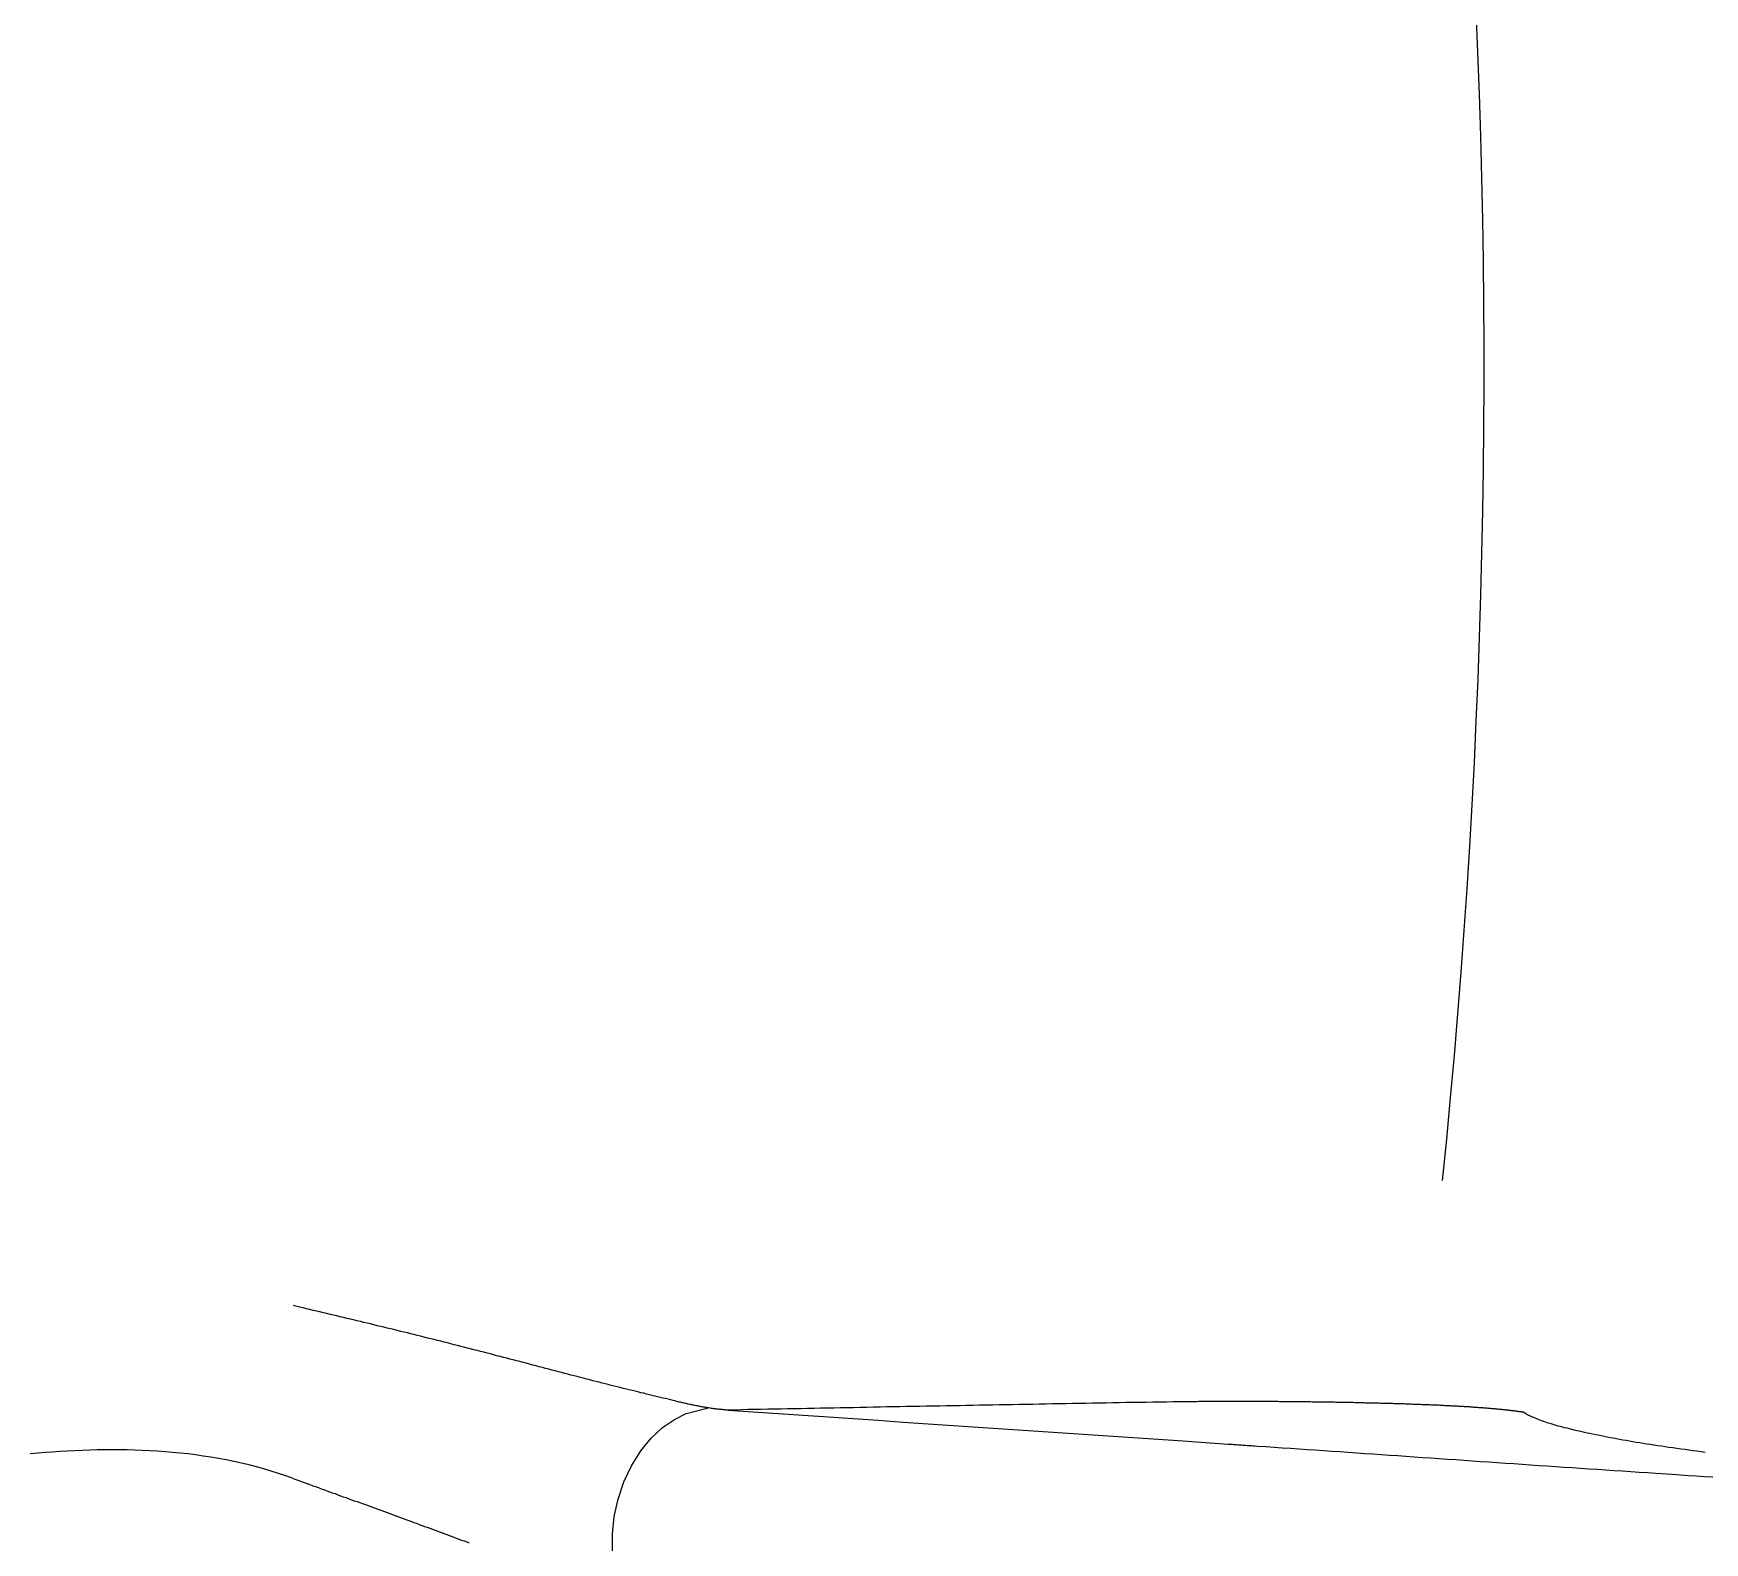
# Model space of a CAD drawing. Extents: x 941 to 1034, y 781 to 934.
# Drawn here: x 1006.98 to 1020.78, y 834.72 to 847.19 of the extents above; entities that cross this region are included whole.
import ezdxf

# ---------------------------------------------------------------- set-up
doc = ezdxf.new("R2010")
doc.units = 0
doc.header["$MEASUREMENT"] = 0
doc.layers.add('1', color=4, linetype='Continuous')

# ---------------------------------------------------------------- blocks, each defined once
blk = doc.blocks.new('ENVOY')
at = {"layer": '1', "color": 2, "linetype": 'Continuous'}
blk.add_lwpolyline([(77.242, 36.143), (77.276, 36.486), (77.308, 36.83), (77.339, 37.175), (77.368, 37.52), (77.395, 37.865), (77.421, 38.21), (77.444, 38.556), (77.466, 38.902), (77.486, 39.248), (77.504, 39.594), (77.52, 39.941), (77.535, 40.287), (77.547, 40.634), (77.558, 40.981), (77.567, 41.328), (77.574, 41.676), (77.579, 42.022), (77.583, 42.367), (77.585, 42.711), (77.584, 43.054), (77.583, 43.396), (77.579, 43.739), (77.573, 44.082), (77.566, 44.426), (77.557, 44.772), (77.546, 45.118), (77.533, 45.464), (77.518, 45.81)], dxfattribs=at)
at = {"layer": '1', "color": 3, "linetype": 'Continuous'}
for points in [[(70.906, 34.321), (70.886, 34.325), (70.865, 34.33), (70.844, 34.336), (70.823, 34.341), (70.801, 34.346), (70.779, 34.351), (70.757, 34.357), (70.734, 34.362), (70.712, 34.368), (70.689, 34.373), (70.665, 34.379), (70.642, 34.385), (70.618, 34.39), (70.594, 34.396), (70.57, 34.402), (70.546, 34.408), (70.522, 34.414), (70.497, 34.42), (70.473, 34.426), (70.448, 34.432), (70.423, 34.438), (70.398, 34.445), (70.373, 34.451), (70.348, 34.457), (70.323, 34.463), (70.298, 34.47), (70.273, 34.476), (70.247, 34.483), (70.222, 34.489), (70.196, 34.496), (70.17, 34.503), (70.145, 34.509), (70.119, 34.516), (70.093, 34.523), (70.067, 34.529), (70.041, 34.536), (70.015, 34.543), (69.989, 34.55), (69.963, 34.556), (69.937, 34.563), (69.91, 34.57), (69.884, 34.577), (69.858, 34.584), (69.831, 34.591), (69.805, 34.598), (69.778, 34.605), (69.752, 34.612), (69.725, 34.619), (69.698, 34.626), (69.672, 34.633), (69.645, 34.64), (69.618, 34.647), (69.591, 34.654), (69.564, 34.661), (69.537, 34.668), (69.51, 34.675), (69.483, 34.682), (69.456, 34.689), (69.429, 34.696), (69.402, 34.703), (69.375, 34.71), (69.348, 34.717), (69.321, 34.724), (69.293, 34.731), (69.266, 34.738), (69.239, 34.745), (69.212, 34.752), (69.184, 34.759), (69.157, 34.766), (69.13, 34.773), (69.102, 34.78), (69.075, 34.787), (69.047, 34.794), (69.02, 34.801), (68.992, 34.808), (68.965, 34.815), (68.937, 34.822), (68.91, 34.829), (68.882, 34.836), (68.855, 34.842), (68.827, 34.849), (68.799, 34.856), (68.772, 34.863), (68.744, 34.87), (68.717, 34.877), (68.689, 34.884), (68.661, 34.89), (68.634, 34.897), (68.606, 34.904), (68.578, 34.911), (68.55, 34.917), (68.523, 34.924), (68.495, 34.931), (68.467, 34.938), (68.439, 34.944), (68.412, 34.951), (68.384, 34.958), (68.356, 34.964), (68.328, 34.971), (68.301, 34.978), (68.273, 34.984), (68.245, 34.991), (68.217, 34.998), (68.19, 35.004), (68.162, 35.011), (68.134, 35.018), (68.106, 35.024), (68.078, 35.031), (68.051, 35.037), (68.023, 35.044), (67.995, 35.051), (67.967, 35.057), (67.939, 35.064), (67.912, 35.07), (67.884, 35.077), (67.856, 35.084), (67.828, 35.09), (67.801, 35.097), (67.745, 35.11)], [(70.46, 32.741), (70.425, 32.844), (70.399, 32.959), (70.385, 33.086), (70.384, 33.223), (70.399, 33.366), (70.43, 33.511), (70.478, 33.653), (70.541, 33.787), (70.617, 33.909), (70.704, 34.014), (70.798, 34.102), (70.895, 34.17), (70.992, 34.218), (71.176, 34.264)], [(71.176, 34.264), (71.168, 34.265), (71.16, 34.267), (71.151, 34.268), (71.143, 34.27), (71.134, 34.271), (71.126, 34.273), (71.117, 34.274), (71.109, 34.276), (71.1, 34.278), (71.091, 34.279), (71.082, 34.281), (71.074, 34.283), (71.065, 34.285), (71.056, 34.286), (71.047, 34.288), (71.038, 34.29), (71.029, 34.292), (71.02, 34.294), (71.01, 34.296), (71.001, 34.298), (70.992, 34.3), (70.983, 34.302), (70.973, 34.305), (70.964, 34.307), (70.954, 34.309), (70.945, 34.311), (70.935, 34.313), (70.925, 34.316), (70.906, 34.321)], [(71.34, 34.246), (71.332, 34.247), (71.324, 34.247), (71.316, 34.248), (71.308, 34.248), (71.3, 34.249), (71.292, 34.25), (71.284, 34.25), (71.276, 34.251), (71.268, 34.252), (71.26, 34.253), (71.252, 34.254), (71.243, 34.255), (71.235, 34.256), (71.227, 34.257), (71.218, 34.258), (71.21, 34.259), (71.202, 34.26), (71.193, 34.262), (71.176, 34.264)], [(75.185, 34.316), (75.129, 34.315), (75.073, 34.314), (75.017, 34.314), (74.961, 34.313), (74.905, 34.312), (74.849, 34.311), (74.793, 34.31), (74.738, 34.309), (74.682, 34.309), (74.627, 34.308), (74.571, 34.307), (74.516, 34.306), (74.46, 34.305), (74.405, 34.304), (74.35, 34.303), (74.294, 34.302), (74.239, 34.301), (74.184, 34.3), (74.129, 34.299), (74.074, 34.298), (74.019, 34.297), (73.964, 34.296), (73.909, 34.295), (73.854, 34.294), (73.799, 34.293), (73.744, 34.292), (73.689, 34.291), (73.634, 34.29), (73.579, 34.289), (73.524, 34.288), (73.47, 34.287), (73.415, 34.286), (73.36, 34.285), (73.305, 34.284), (73.251, 34.283), (73.196, 34.282), (73.141, 34.281), (73.087, 34.28), (73.032, 34.279), (72.977, 34.278), (72.923, 34.277), (72.868, 34.276), (72.813, 34.275), (72.759, 34.274), (72.704, 34.273), (72.649, 34.272), (72.595, 34.271), (72.54, 34.27), (72.486, 34.269), (72.431, 34.268), (72.376, 34.266), (72.322, 34.265), (72.267, 34.264), (72.213, 34.263), (72.158, 34.262), (72.103, 34.261), (72.049, 34.26), (71.994, 34.259), (71.94, 34.258), (71.885, 34.257), (71.831, 34.256), (71.776, 34.255), (71.721, 34.254), (71.667, 34.253), (71.612, 34.252), (71.558, 34.251), (71.503, 34.25), (71.449, 34.249), (71.34, 34.246)], [(71.34, 34.246), (71.547, 34.232), (71.753, 34.218), (71.96, 34.204), (72.167, 34.19), (72.373, 34.176), (72.58, 34.162), (72.786, 34.148), (72.993, 34.134), (73.199, 34.12), (73.406, 34.106), (73.612, 34.092), (73.819, 34.078), (74.025, 34.064), (74.231, 34.05), (74.438, 34.036), (74.644, 34.022), (74.85, 34.008), (75.057, 33.994), (75.469, 33.966)], [(77.909, 34.228), (77.905, 34.229), (77.902, 34.229), (77.897, 34.23), (77.893, 34.231), (77.889, 34.231), (77.884, 34.232), (77.879, 34.233), (77.874, 34.233), (77.869, 34.234), (77.864, 34.235), (77.859, 34.235), (77.854, 34.236), (77.849, 34.237), (77.844, 34.237), (77.838, 34.238), (77.833, 34.239), (77.828, 34.239), (77.822, 34.24), (77.817, 34.241), (77.811, 34.241), (77.805, 34.242), (77.8, 34.243), (77.794, 34.243), (77.788, 34.244), (77.783, 34.245), (77.777, 34.245), (77.771, 34.246), (77.765, 34.247), (77.759, 34.247), (77.753, 34.248), (77.747, 34.249), (77.74, 34.249), (77.734, 34.25), (77.728, 34.25), (77.722, 34.251), (77.715, 34.252), (77.709, 34.252), (77.702, 34.253), (77.696, 34.254), (77.689, 34.254), (77.682, 34.255), (77.675, 34.256), (77.669, 34.256), (77.662, 34.257), (77.655, 34.257), (77.648, 34.258), (77.641, 34.259), (77.633, 34.259), (77.626, 34.26), (77.619, 34.26), (77.611, 34.261), (77.604, 34.262), (77.596, 34.262), (77.589, 34.263), (77.581, 34.263), (77.573, 34.264), (77.566, 34.265), (77.558, 34.265), (77.55, 34.266), (77.542, 34.266), (77.534, 34.267), (77.526, 34.268), (77.517, 34.268), (77.509, 34.269), (77.501, 34.269), (77.492, 34.27), (77.484, 34.27), (77.475, 34.271), (77.466, 34.272), (77.458, 34.272), (77.449, 34.273), (77.44, 34.273), (77.431, 34.274), (77.422, 34.274), (77.413, 34.275), (77.404, 34.275), (77.395, 34.276), (77.386, 34.277), (77.376, 34.277), (77.367, 34.278), (77.358, 34.278), (77.348, 34.279), (77.339, 34.279), (77.329, 34.28), (77.319, 34.28), (77.31, 34.281), (77.3, 34.281), (77.29, 34.282), (77.28, 34.282), (77.27, 34.283), (77.26, 34.283), (77.25, 34.284), (77.24, 34.284), (77.23, 34.285), (77.219, 34.285), (77.209, 34.286), (77.199, 34.286), (77.188, 34.287), (77.178, 34.287), (77.167, 34.287), (77.157, 34.288), (77.146, 34.288), (77.136, 34.289), (77.125, 34.289), (77.114, 34.29), (77.103, 34.29), (77.092, 34.291), (77.081, 34.291), (77.07, 34.291), (77.059, 34.292), (77.048, 34.292), (77.037, 34.293), (77.026, 34.293), (77.015, 34.294), (77.003, 34.294), (76.992, 34.294), (76.98, 34.295), (76.969, 34.295), (76.958, 34.296), (76.946, 34.296), (76.934, 34.296), (76.923, 34.297), (76.911, 34.297), (76.899, 34.298), (76.887, 34.298), (76.876, 34.298), (76.864, 34.299), (76.852, 34.299), (76.84, 34.299), (76.828, 34.3), (76.816, 34.3), (76.804, 34.3), (76.792, 34.301), (76.779, 34.301), (76.767, 34.301), (76.755, 34.302), (76.743, 34.302), (76.73, 34.302), (76.718, 34.303), (76.706, 34.303), (76.693, 34.303), (76.681, 34.304), (76.668, 34.304), (76.656, 34.304), (76.643, 34.305), (76.631, 34.305), (76.618, 34.305), (76.606, 34.305), (76.593, 34.306), (76.58, 34.306), (76.568, 34.306), (76.555, 34.307), (76.542, 34.307), (76.529, 34.307), (76.517, 34.307), (76.504, 34.308), (76.491, 34.308), (76.478, 34.308), (76.465, 34.308), (76.452, 34.309), (76.439, 34.309), (76.426, 34.309), (76.413, 34.309), (76.4, 34.31), (76.387, 34.31), (76.374, 34.31), (76.361, 34.31), (76.348, 34.311), (76.335, 34.311), (76.322, 34.311), (76.309, 34.311), (76.296, 34.311), (76.283, 34.312), (76.269, 34.312), (76.256, 34.312), (76.243, 34.312), (76.23, 34.312), (76.216, 34.313), (76.203, 34.313), (76.19, 34.313), (76.177, 34.313), (76.163, 34.313), (76.15, 34.314), (76.137, 34.314), (76.123, 34.314), (76.11, 34.314), (76.097, 34.314), (76.083, 34.314), (76.07, 34.315), (76.057, 34.315), (76.043, 34.315), (76.03, 34.315), (76.016, 34.315), (76.003, 34.315), (75.989, 34.316), (75.976, 34.316), (75.962, 34.316), (75.949, 34.316), (75.935, 34.316), (75.922, 34.316), (75.908, 34.316), (75.895, 34.316), (75.881, 34.317), (75.868, 34.317), (75.854, 34.317), (75.84, 34.317), (75.827, 34.317), (75.813, 34.317), (75.8, 34.317), (75.786, 34.317), (75.772, 34.317), (75.759, 34.318), (75.745, 34.318), (75.731, 34.318), (75.718, 34.318), (75.704, 34.318), (75.69, 34.318), (75.676, 34.318), (75.663, 34.318), (75.649, 34.318), (75.635, 34.318), (75.622, 34.318), (75.608, 34.318), (75.594, 34.318), (75.58, 34.318), (75.567, 34.318), (75.553, 34.318), (75.539, 34.318), (75.525, 34.318), (75.511, 34.318), (75.498, 34.318), (75.484, 34.318), (75.47, 34.318), (75.456, 34.318), (75.443, 34.318), (75.429, 34.318), (75.415, 34.318), (75.402, 34.318), (75.388, 34.318), (75.374, 34.318), (75.36, 34.318), (75.347, 34.318), (75.333, 34.318), (75.319, 34.318), (75.306, 34.317), (75.292, 34.317), (75.279, 34.317), (75.265, 34.317), (75.252, 34.317), (75.238, 34.317), (75.225, 34.317), (75.211, 34.316), (75.185, 34.316)], [(79.412, 33.896), (79.377, 33.901), (79.343, 33.906), (79.309, 33.91), (79.275, 33.915), (79.242, 33.92), (79.209, 33.924), (79.176, 33.929), (79.144, 33.934), (79.112, 33.938), (79.081, 33.943), (79.05, 33.948), (79.019, 33.952), (78.988, 33.957), (78.958, 33.962), (78.928, 33.966), (78.899, 33.971), (78.87, 33.976), (78.842, 33.98), (78.813, 33.985), (78.785, 33.99), (78.758, 33.995), (78.731, 33.999), (78.704, 34.004), (78.678, 34.009), (78.652, 34.014), (78.626, 34.018), (78.601, 34.023), (78.576, 34.028), (78.552, 34.033), (78.528, 34.038), (78.504, 34.042), (78.481, 34.047), (78.458, 34.052), (78.435, 34.057), (78.413, 34.062), (78.392, 34.066), (78.37, 34.071), (78.35, 34.076), (78.329, 34.081), (78.309, 34.086), (78.289, 34.091), (78.27, 34.096), (78.251, 34.1), (78.233, 34.105), (78.215, 34.11), (78.197, 34.115), (78.18, 34.12), (78.163, 34.125), (78.147, 34.13), (78.131, 34.135), (78.115, 34.139), (78.1, 34.144), (78.086, 34.149), (78.071, 34.154), (78.058, 34.159), (78.044, 34.164), (78.031, 34.169), (78.019, 34.174), (78.006, 34.179), (77.995, 34.184), (77.983, 34.188), (77.973, 34.193), (77.962, 34.198), (77.952, 34.203), (77.943, 34.208), (77.934, 34.213), (77.925, 34.218), (77.909, 34.228)], [(75.469, 33.966), (75.481, 33.965), (75.493, 33.964), (75.505, 33.964), (75.518, 33.963), (75.53, 33.962), (75.542, 33.961), (75.554, 33.96), (75.566, 33.959), (75.579, 33.959), (75.591, 33.958), (75.603, 33.957), (75.615, 33.956), (75.627, 33.955), (75.639, 33.954), (75.652, 33.954), (75.664, 33.953), (75.676, 33.952), (75.688, 33.951), (75.712, 33.949)], [(67.745, 33.682), (67.685, 33.703), (67.625, 33.723), (67.565, 33.743), (67.504, 33.761), (67.442, 33.778), (67.38, 33.793), (67.318, 33.808), (67.255, 33.822), (67.192, 33.835), (67.13, 33.847), (67.066, 33.857), (67.003, 33.867), (66.94, 33.876), (66.877, 33.884), (66.813, 33.891), (66.75, 33.897), (66.687, 33.902), (66.624, 33.907), (66.561, 33.91), (66.499, 33.913), (66.436, 33.916), (66.374, 33.917), (66.312, 33.918), (66.25, 33.918), (66.188, 33.918), (66.126, 33.917), (66.065, 33.915), (66.003, 33.913), (65.942, 33.911), (65.88, 33.908), (65.819, 33.904), (65.758, 33.9), (65.696, 33.896), (65.635, 33.891), (65.574, 33.885)], [(75.712, 33.949), (75.781, 33.945), (75.849, 33.94), (75.917, 33.935), (75.985, 33.931), (76.054, 33.926), (76.122, 33.921), (76.19, 33.917), (76.258, 33.912), (76.326, 33.907), (76.394, 33.903), (76.462, 33.898), (76.53, 33.893), (76.598, 33.888), (76.666, 33.884), (76.735, 33.879), (76.803, 33.874), (76.871, 33.87), (76.939, 33.865), (77.008, 33.86), (77.076, 33.856), (77.144, 33.851), (77.213, 33.846), (77.281, 33.842), (77.35, 33.837), (77.418, 33.832), (77.487, 33.828), (77.555, 33.823), (77.624, 33.818), (77.693, 33.814), (77.761, 33.809), (77.83, 33.804), (77.899, 33.8), (77.968, 33.795), (78.037, 33.79), (78.106, 33.786), (78.175, 33.781), (78.244, 33.776), (78.313, 33.772), (78.382, 33.767), (78.451, 33.762), (78.52, 33.758), (78.589, 33.753), (78.658, 33.748), (78.727, 33.744), (78.796, 33.739), (78.866, 33.734), (78.935, 33.73), (79.004, 33.725), (79.142, 33.716)], [(79.142, 33.716), (79.208, 33.711), (79.273, 33.707), (79.338, 33.702), (79.404, 33.698), (79.469, 33.694), (79.535, 33.689), (79.601, 33.685), (79.666, 33.68), (79.732, 33.676), (79.797, 33.672), (79.863, 33.667), (79.929, 33.663), (79.994, 33.658), (80.06, 33.654), (80.126, 33.649), (80.192, 33.645), (80.258, 33.641), (80.324, 33.636), (80.456, 33.627)], [(67.745, 33.682), (67.768, 33.673), (67.792, 33.665), (67.815, 33.656), (67.838, 33.648), (67.861, 33.639), (67.884, 33.631), (67.908, 33.622), (67.931, 33.614), (67.954, 33.606), (67.977, 33.597), (68, 33.589), (68.023, 33.58), (68.046, 33.572), (68.069, 33.564), (68.092, 33.556), (68.115, 33.547), (68.137, 33.539), (68.16, 33.531), (68.183, 33.523), (68.206, 33.514), (68.229, 33.506), (68.251, 33.498), (68.274, 33.49), (68.297, 33.482), (68.319, 33.474), (68.342, 33.466), (68.364, 33.457), (68.387, 33.449), (68.409, 33.441), (68.432, 33.433), (68.454, 33.425), (68.477, 33.417), (68.499, 33.409), (68.522, 33.4), (68.544, 33.392), (68.566, 33.384), (68.589, 33.376), (68.611, 33.368), (68.633, 33.36), (68.655, 33.351), (68.677, 33.343), (68.7, 33.335), (68.722, 33.327), (68.744, 33.319), (68.766, 33.311), (68.788, 33.302), (68.81, 33.294), (68.832, 33.286), (68.854, 33.278), (68.876, 33.27), (68.898, 33.262), (68.919, 33.254), (68.941, 33.245), (68.963, 33.237), (68.985, 33.229), (69.007, 33.221), (69.028, 33.213), (69.05, 33.205), (69.072, 33.197), (69.093, 33.189), (69.115, 33.181), (69.136, 33.173), (69.158, 33.165), (69.18, 33.157), (69.201, 33.149)]]:
    blk.add_lwpolyline(points, dxfattribs=at)

msp = doc.modelspace()

# ---------------------------------------------------------------- block references
at = {"layer": '1'}
msp.add_blockref('ENVOY', (941.378, 801.568), dxfattribs=at)

doc.saveas('drawing.dxf')
